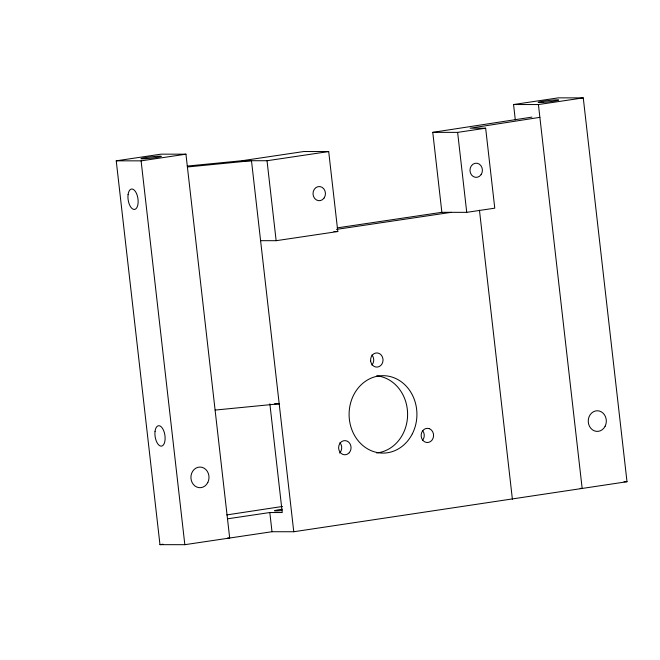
<?xml version="1.0" encoding="UTF-8"?>
<svg xmlns="http://www.w3.org/2000/svg" width="660" height="660" viewBox="0 0 660 660"><rect width="100%" height="100%" fill="white"/><g stroke="black" fill="none" stroke-linecap="round" stroke-linejoin="round"><path stroke-width="0.99" d="M339.644 453.098L339.9 452.727A7.095 6.22 -89.9 0 0 339.916 442.687M226.76 514.924L282.513 506.451M531.943 117.117L432.762 132.346L441.87 212.314L466.736 212.347L494.769 208.172L485.653 128.213L470.11 128.197L539.88 117.348M227.692 538.015L229.68 538.015L185.947 154.184L161.081 154.16L116.234 160.825L159.968 544.657L184.833 544.69L272.002 531.721L293.766 531.745L627 481.717L583.267 97.886L558.401 97.853L513.554 104.528L515.303 119.889M116.234 160.825L141.1 160.858L185.947 154.184M513.554 104.528L538.42 104.552L583.267 97.886M187.234 166.072L242.162 160.702L303.823 151.528L328.697 151.561L337.804 231.528L276.144 240.694L260.601 240.677M242.162 160.702L267.028 160.735L328.697 151.561M432.762 132.346L457.627 132.38L485.653 128.213M337.301 227.873L441.87 212.314M336.476 229.391L451.192 212.33M227.494 518.826L269.816 512.531L282.249 512.548L269.858 403.796M159.968 544.657L163.02 544.203M187.407 166.98L251.485 160.71L293.766 531.745M215.102 410.075L279.188 403.804L274.519 403.796M333.919 231.52L337.804 231.528M624.013 481.709L627 481.717M580.165 488.383L582.153 488.383L538.42 104.552M479.457 210.202L512.391 499.232M457.627 132.38L466.736 212.347M267.028 160.735L276.144 240.694M269.816 512.531L272.002 531.721M141.1 160.858L184.833 544.69M376.687 375.82A38.709 33.916 -89.9 0 1 407.599 414.422A38.709 33.916 -89.9 0 1 376.579 452.941M371.885 354.989A7.095 6.22 -89.9 0 1 373.651 359.081L373.7 360.005A7.095 6.22 -89.9 0 1 371.877 365.021M281.952 510.551A10.321 0.652 -6.5 0 1 274.519 510.757A10.321 0.652 -6.5 0 1 282.29 509.256M422.722 430.749A7.095 6.22 -89.9 0 1 422.433 440.451M370.639 360.929L370.796 361.837A7.095 6.22 -89.9 0 0 377.611 367.042A7.095 6.22 -89.9 0 0 383.031 360.022L382.973 359.089A7.095 6.22 -89.9 0 0 376.01 352.976A7.095 6.22 -89.9 0 0 370.639 360.929M349.231 452.735L348.612 453.346A7.095 6.22 -89.9 0 1 339.9 452.026A7.095 6.22 -89.9 0 1 341.063 442.076L341.74 441.565A7.095 6.22 -89.9 0 1 349.775 443.396A7.095 6.22 -89.9 0 1 349.231 452.735M429.396 428.645L428.983 428.579A7.095 6.22 -89.9 0 0 421.624 432.712A7.095 6.22 -89.9 0 0 424.248 441.573L424.982 441.986A7.095 6.22 -89.9 0 0 433.108 438.157A7.095 6.22 -89.9 0 0 429.759 428.885L429.396 428.645M412.351 433.785A38.709 33.916 -89.9 0 0 383.056 375.68A38.709 33.916 -89.9 0 0 353.603 433.694A38.709 33.916 -89.9 0 0 412.351 433.785M324.159 197.95A7.095 6.22 -89.9 0 0 320.059 186.59A7.095 6.22 -89.9 0 0 313.483 196.333A7.095 6.22 -89.9 0 0 324.159 197.95M481.123 174.603A7.095 6.22 -89.9 0 0 477.015 163.243A7.095 6.22 -89.9 0 0 470.448 172.986A7.095 6.22 -89.9 0 0 481.123 174.603M155.034 431.392A10.321 4.934 81.5 0 0 161.494 446.135A10.321 4.934 81.5 0 0 163.499 430.237A10.321 4.934 81.5 0 0 155.034 431.392M128.065 194.692A10.321 4.934 81.5 0 0 134.524 209.443A10.321 4.934 81.5 0 0 136.529 193.545A10.321 4.934 81.5 0 0 128.065 194.692M207.793 482.551A10.321 9.042 -89.9 0 0 199.98 467.057A10.321 9.042 -89.9 0 0 192.126 482.534A10.321 9.042 -89.9 0 0 207.793 482.551M145.81 158.664A10.321 0.652 -6.5 0 0 161.345 156.354A10.321 0.652 -6.5 0 0 146.116 157.501A10.321 0.652 -6.5 0 0 145.81 158.664M605.113 426.253A10.321 9.042 -89.9 0 0 597.3 410.759A10.321 9.042 -89.9 0 0 589.446 426.228A10.321 9.042 -89.9 0 0 605.113 426.253M543.13 102.366A10.321 0.652 -6.5 0 0 558.665 100.048A10.321 0.652 -6.5 0 0 543.436 101.194A10.321 0.652 -6.5 0 0 543.13 102.366"/></g></svg>
